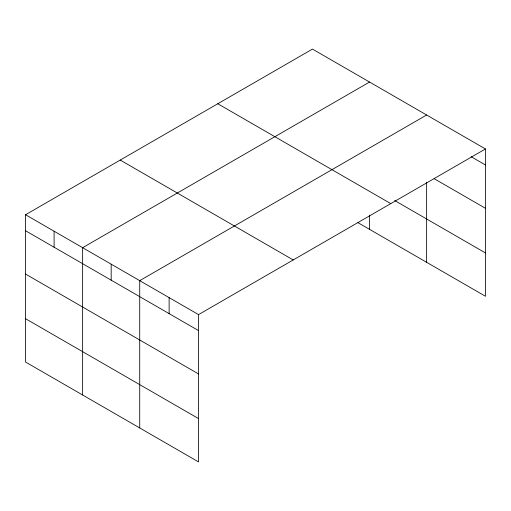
<?xml version="1.0" encoding="UTF-8"?>
<svg xmlns="http://www.w3.org/2000/svg" width="511" height="511" viewBox="0 0 511 511"><rect width="100%" height="100%" fill="white"/><g stroke="black" fill="none" stroke-linecap="round" stroke-linejoin="round"><path stroke-width="0.77" d="M485.45 148.963L312.464 49.088L25.55 214.735L25.55 362.037L198.536 461.912L198.536 314.61L485.45 148.963L485.45 296.265L357.994 222.681M369.549 82.047L82.635 247.694L82.635 394.997M426.634 115.007L139.72 280.654L139.72 427.956M471.091 156.673L485.45 164.97M434.158 178.684L485.45 208.296M394.69 200.542L485.45 252.939M217.782 103.752L390.768 203.627M120.232 160.071L293.218 259.946M25.55 214.735L198.536 314.61M25.55 230.742L198.536 330.611M25.55 274.068L198.536 373.943M25.55 318.711L198.536 418.586M426.634 182.312L426.634 262.309M369.549 215.169L369.549 229.35M169.128 297.632L169.128 313.633M111.181 264.174L111.181 280.175M54.096 231.215L54.096 247.215"/></g></svg>
